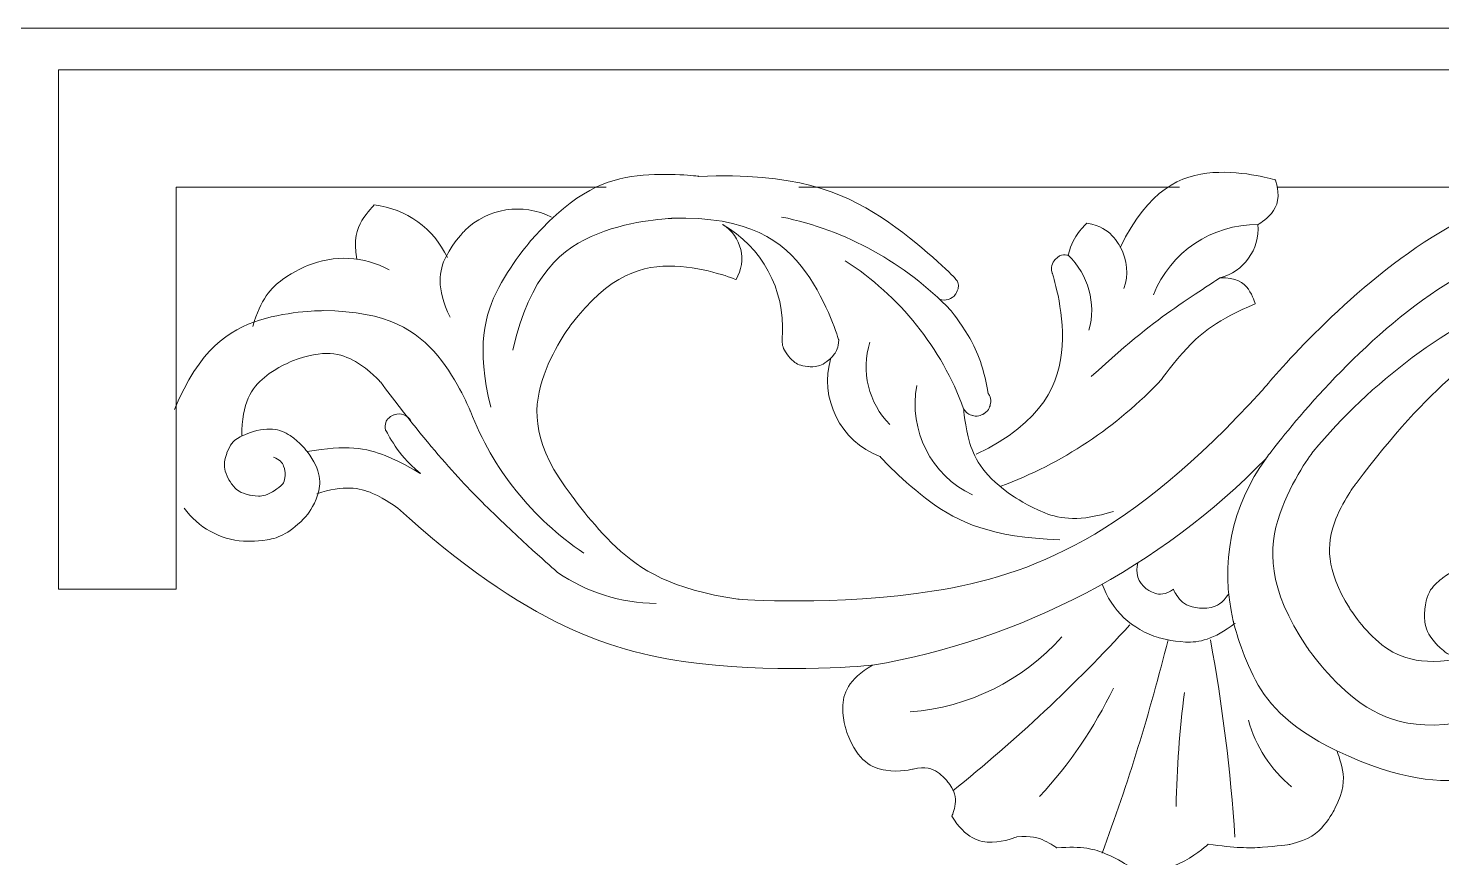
# Model space of a CAD drawing. Header units: millimetres. Extents: x 4881 to 5125, y 4052 to 4315.
# Drawn here: x 4921.2 to 4989.3, y 4275.5 to 4315.4 of the extents above; entities that cross this region are included whole.
import ezdxf

# ---------------------------------------------------------------- set-up
doc = ezdxf.new("R2010")
doc.units = ezdxf.units.MM
doc.header["$MEASUREMENT"] = 0
doc.layers.add('Layer 1', color=18, linetype='Continuous', true_color=0x000000)

msp = doc.modelspace()

# ---------------------------------------------------------------- linework, layer by layer
at = {"layer": 'Layer 1', "color": 1, "lineweight": 9, "true_color": 0xff0000}
for points, knots in [([(4880.691, 4315.415), (4880.691, 4315.415), (5124.691, 4315.415), (5124.691, 4315.415), (5124.691, 4315.415), (5124.691, 4315.415), (5124.691, 4284.915), (5124.691, 4254.415), (5124.691, 4193.415), (5124.691, 4193.415), (5124.691, 4193.415), (5124.691, 4193.415), (5063.691, 4193.415), (5002.691, 4193.415), (4880.691, 4193.415), (4880.691, 4193.415), (4880.691, 4193.415), (4880.691, 4193.415), (4880.691, 4223.915), (4880.691, 4254.415), (4880.691, 4315.415), (4880.691, 4315.415)], [0, 0, 0, 0, 0.142857, 0.142857, 0.142857, 0.285714, 0.285714, 0.285714, 0.428571, 0.428571, 0.428571, 0.571429, 0.571429, 0.571429, 0.714286, 0.714286, 0.714286, 0.857143, 0.857143, 0.857143, 1, 1, 1, 1]), ([(4949.057, 4307.756), (4949.057, 4307.756), (4928.351, 4307.756), (4928.351, 4307.756), (4928.351, 4307.756), (4928.351, 4307.756), (4928.351, 4302.919), (4928.351, 4298.082), (4928.351, 4288.409), (4928.351, 4288.409), (4928.351, 4288.409), (4928.351, 4288.409), (4926.936, 4288.409), (4925.521, 4288.409), (4922.691, 4288.409), (4922.691, 4288.409), (4922.691, 4288.409), (4922.691, 4288.409), (4922.691, 4294.66), (4922.691, 4300.912), (4922.691, 4313.415), (4922.691, 4313.415), (4922.691, 4313.415), (4922.691, 4313.415), (4929.283, 4313.415), (4935.874, 4313.415), (4949.057, 4313.415), (4949.057, 4313.415), (4949.057, 4313.415), (4949.057, 4313.415), (4992.465, 4313.415), (5035.874, 4313.415), (5122.691, 4313.415), (5122.691, 4313.415), (5122.691, 4313.415), (5122.691, 4313.415), (5122.691, 4297.842), (5122.691, 4282.269), (5122.691, 4251.122), (5122.691, 4251.122), (5122.691, 4251.122), (5122.691, 4251.122), (5121.276, 4251.122), (5119.861, 4251.122), (5117.032, 4251.122), (5117.032, 4251.122), (5117.032, 4251.122), (5117.032, 4251.122), (5117.032, 4262.179), (5117.032, 4273.235), (5117.032, 4295.347), (5117.032, 4295.347)], [0, 0, 0, 0, 0.055556, 0.055556, 0.055556, 0.111111, 0.111111, 0.111111, 0.166667, 0.166667, 0.166667, 0.222222, 0.222222, 0.222222, 0.277778, 0.277778, 0.277778, 0.333333, 0.333333, 0.333333, 0.388889, 0.388889, 0.388889, 0.444444, 0.444444, 0.444444, 0.5, 0.5, 0.5, 0.555556, 0.555556, 0.555556, 0.611111, 0.611111, 0.611111, 0.666667, 0.666667, 0.666667, 0.722222, 0.722222, 0.722222, 0.777778, 0.777778, 0.777778, 0.833333, 0.833333, 0.833333, 0.888889, 0.888889, 0.888889, 1, 1, 1, 1]), ([(4954.677, 4305.961), (4955.577, 4305.403), (4955.858, 4304.222), (4955.31, 4303.316), (4955.31, 4303.316), (4953.889, 4303.894), (4952.364, 4303.961), (4950.838, 4304.027), (4949.208, 4303.58), (4947.357, 4301.134), (4947.357, 4301.134), (4946.432, 4299.911), (4945.974, 4298.454), (4945.517, 4296.998), (4945.528, 4295.307), (4947.414, 4292.888), (4947.414, 4292.888), (4948.351, 4291.549), (4949.541, 4290.431), (4950.731, 4289.313), (4952.174, 4288.416), (4955.405, 4287.921), (4955.405, 4287.921), (4960.158, 4287.573), (4964.858, 4288.323), (4969.559, 4289.072), (4974.206, 4290.92), (4980.634, 4297.959), (4980.634, 4297.959), (4983.707, 4301.762), (4987.685, 4304.593), (4991.663, 4307.425), (4996.547, 4309.284), (5006.196, 4307.703), (5006.196, 4307.703), (5008.547, 4307.199), (5010.741, 4306.219), (5012.935, 4305.24), (5014.974, 4303.785), (5017.458, 4299.669), (5017.458, 4299.669), (5019.173, 4295.831), (5021.778, 4292.541), (5024.383, 4289.25), (5027.877, 4286.507), (5036.149, 4285.005)], [0, 0, 0, 0, 0.0625, 0.0625, 0.0625, 0.125, 0.125, 0.125, 0.1875, 0.1875, 0.1875, 0.25, 0.25, 0.25, 0.3125, 0.3125, 0.3125, 0.375, 0.375, 0.375, 0.4375, 0.4375, 0.4375, 0.5, 0.5, 0.5, 0.5625, 0.5625, 0.5625, 0.625, 0.625, 0.625, 0.6875, 0.6875, 0.6875, 0.75, 0.75, 0.75, 0.8125, 0.8125, 0.8125, 0.875, 0.875, 0.875, 1, 1, 1, 1]), ([(4965.113, 4302.368), (4965.392, 4302.264), (4965.706, 4302.362), (4965.877, 4302.606), (4965.877, 4302.606), (4965.962, 4302.728), (4966.001, 4302.871), (4966.04, 4303.015), (4966.032, 4303.179), (4965.838, 4303.406), (4965.838, 4303.406), (4964.22, 4305.048), (4962.294, 4306.312), (4960.368, 4307.576), (4958.134, 4308.462), (4953.525, 4308.285), (4953.525, 4308.285), (4952.042, 4308.482), (4950.557, 4308.309), (4949.073, 4308.135), (4947.588, 4307.59), (4945.583, 4305.366), (4945.583, 4305.366), (4944.581, 4304.254), (4943.885, 4302.932), (4943.189, 4301.609), (4942.799, 4300.076), (4943.499, 4297.165)], [0, 0, 0, 0, 0.1, 0.1, 0.1, 0.2, 0.2, 0.2, 0.3, 0.3, 0.3, 0.4, 0.4, 0.4, 0.5, 0.5, 0.5, 0.6, 0.6, 0.6, 0.7, 0.7, 0.7, 0.8, 0.8, 0.8, 1, 1, 1, 1]), ([(4978.606, 4303.39), (4979.761, 4303.688), (4980.535, 4304.769), (4980.442, 4305.958), (4980.442, 4305.958), (4980.818, 4306.172), (4981.094, 4306.503), (4981.369, 4306.834), (4981.545, 4307.281), (4981.282, 4308.106), (4981.282, 4308.106), (4979.808, 4308.574), (4978.275, 4308.463), (4976.742, 4308.353), (4975.15, 4307.664), (4973.819, 4304.872)], [0, 0, 0, 0, 0.166667, 0.166667, 0.166667, 0.333333, 0.333333, 0.333333, 0.5, 0.5, 0.5, 0.666667, 0.666667, 0.666667, 1, 1, 1, 1]), ([(4946.422, 4306.322), (4945.035, 4307.021), (4943.359, 4306.759), (4942.253, 4305.669), (4942.253, 4305.669), (4941.701, 4305.124), (4941.352, 4304.433), (4941.004, 4303.742), (4940.86, 4302.907), (4941.539, 4301.51)], [0, 0, 0, 0, 0.25, 0.25, 0.25, 0.5, 0.5, 0.5, 1, 1, 1, 1]), ([(4941.409, 4304.371), (4940.757, 4305.771), (4939.427, 4306.731), (4937.893, 4306.907), (4937.893, 4306.907), (4937.548, 4306.567), (4937.296, 4306.153), (4937.044, 4305.74), (4936.886, 4305.253), (4937.045, 4304.296)], [0, 0, 0, 0, 0.25, 0.25, 0.25, 0.5, 0.5, 0.5, 1, 1, 1, 1]), ([(4954.656, 4305.966), (4956.554, 4304.894), (4957.675, 4302.83), (4957.542, 4300.654), (4957.542, 4300.654), (4957.519, 4300.471), (4957.533, 4300.287), (4957.548, 4300.102), (4957.6, 4299.917), (4957.831, 4299.629), (4957.831, 4299.629), (4957.947, 4299.485), (4958.089, 4299.367), (4958.232, 4299.249), (4958.401, 4299.158), (4958.769, 4299.125), (4958.769, 4299.125), (4958.954, 4299.108), (4959.137, 4299.129), (4959.321, 4299.149), (4959.504, 4299.208), (4959.784, 4299.449), (4959.784, 4299.449), (4959.924, 4299.57), (4960.037, 4299.717), (4960.149, 4299.863), (4960.234, 4300.036), (4960.255, 4300.405), (4960.255, 4300.405), (4959.743, 4302.186), (4958.66, 4303.68), (4957.577, 4305.174), (4955.925, 4306.38), (4952.22, 4306.263), (4952.22, 4306.263), (4950.367, 4306.205), (4948.653, 4305.523), (4946.939, 4304.841), (4945.363, 4303.536), (4944.565, 4299.916)], [0, 0, 0, 0, 0.071429, 0.071429, 0.071429, 0.142857, 0.142857, 0.142857, 0.214286, 0.214286, 0.214286, 0.285714, 0.285714, 0.285714, 0.357143, 0.357143, 0.357143, 0.428571, 0.428571, 0.428571, 0.5, 0.5, 0.5, 0.571429, 0.571429, 0.571429, 0.642857, 0.642857, 0.642857, 0.714286, 0.714286, 0.714286, 0.785714, 0.785714, 0.785714, 0.857143, 0.857143, 0.857143, 1, 1, 1, 1]), ([(4957.507, 4306.327), (4960.61, 4305.69), (4963.449, 4304.124), (4965.645, 4301.84), (4965.645, 4301.84), (4966.106, 4301.255), (4966.491, 4300.618), (4966.877, 4299.981), (4967.188, 4299.293), (4967.456, 4297.828), (4967.456, 4297.828), (4967.508, 4297.749), (4967.543, 4297.662), (4967.577, 4297.574), (4967.595, 4297.478), (4967.555, 4297.294), (4967.555, 4297.294), (4967.535, 4297.202), (4967.496, 4297.116), (4967.458, 4297.03), (4967.401, 4296.95), (4967.241, 4296.851), (4967.241, 4296.851), (4967.161, 4296.802), (4967.072, 4296.769), (4966.984, 4296.737), (4966.887, 4296.722), (4966.704, 4296.768), (4966.704, 4296.768), (4966.613, 4296.791), (4966.528, 4296.831), (4966.443, 4296.872), (4966.365, 4296.931), (4966.271, 4297.094), (4966.271, 4297.094), (4966.326, 4296.243), (4966.575, 4295.428), (4966.824, 4294.613), (4967.267, 4293.835), (4968.675, 4292.87), (4968.675, 4292.87), (4969.378, 4292.388), (4970.173, 4292.081), (4970.968, 4291.773), (4971.853, 4291.641), (4973.481, 4292.153)], [0, 0, 0, 0, 0.0625, 0.0625, 0.0625, 0.125, 0.125, 0.125, 0.1875, 0.1875, 0.1875, 0.25, 0.25, 0.25, 0.3125, 0.3125, 0.3125, 0.375, 0.375, 0.375, 0.4375, 0.4375, 0.4375, 0.5, 0.5, 0.5, 0.5625, 0.5625, 0.5625, 0.625, 0.625, 0.625, 0.6875, 0.6875, 0.6875, 0.75, 0.75, 0.75, 0.8125, 0.8125, 0.8125, 0.875, 0.875, 0.875, 1, 1, 1, 1]), ([(4961.885, 4284.743), (4969.096, 4285.975), (4975.727, 4289.459), (4980.83, 4294.699), (4980.83, 4294.699), (4983.618, 4298.529), (4987.297, 4301.504), (4990.977, 4304.479), (4995.548, 4306.6), (5004.997, 4305.921), (5004.997, 4305.921), (5007.625, 4305.657), (5010.037, 4304.599), (5012.449, 4303.54), (5014.646, 4301.686), (5016.056, 4296.597), (5016.056, 4296.597), (5016.547, 4295.577), (5017.189, 4294.645), (5017.831, 4293.713), (5018.624, 4292.87), (5020.599, 4291.762)], [0, 0, 0, 0, 0.125, 0.125, 0.125, 0.25, 0.25, 0.25, 0.375, 0.375, 0.375, 0.5, 0.5, 0.5, 0.625, 0.625, 0.625, 0.75, 0.75, 0.75, 1, 1, 1, 1]), ([(4973.984, 4302.888), (4974.223, 4303.542), (4974.163, 4304.267), (4973.819, 4304.872), (4973.819, 4304.872), (4973.648, 4305.175), (4973.414, 4305.432), (4973.18, 4305.69), (4972.884, 4305.902), (4972.2, 4306.031), (4972.2, 4306.031), (4971.985, 4305.819), (4971.8, 4305.579), (4971.615, 4305.339), (4971.461, 4305.072), (4971.308, 4304.486)], [0, 0, 0, 0, 0.166667, 0.166667, 0.166667, 0.333333, 0.333333, 0.333333, 0.5, 0.5, 0.5, 0.666667, 0.666667, 0.666667, 1, 1, 1, 1]), ([(5015.01, 4299.213), (5011.432, 4304.147), (5004.957, 4306.004), (4999.311, 4303.708), (4999.311, 4303.708), (4996.493, 4302.757), (4993.852, 4301.393), (4991.211, 4300.028), (4988.747, 4298.25), (4985.169, 4293.499), (4985.169, 4293.499), (4984.496, 4292.63), (4984.127, 4291.599), (4983.757, 4290.567), (4983.692, 4289.374), (4984.844, 4287.501), (4984.844, 4287.501), (4985.42, 4286.565), (4986.255, 4285.856), (4987.09, 4285.147), (4988.184, 4284.665), (4990.342, 4285.082), (4990.342, 4285.082), (4990.591, 4285.041), (4990.84, 4285.069), (4991.09, 4285.098), (4991.341, 4285.196), (4991.649, 4285.595), (4991.649, 4285.595), (4991.803, 4285.794), (4991.896, 4286.027), (4991.989, 4286.261), (4992.022, 4286.528), (4991.817, 4286.988), (4991.817, 4286.988), (4991.781, 4287.113), (4991.72, 4287.227), (4991.659, 4287.341), (4991.574, 4287.445), (4991.344, 4287.565), (4991.344, 4287.565), (4991.229, 4287.624), (4991.105, 4287.66), (4990.98, 4287.695), (4990.846, 4287.705), (4990.601, 4287.622), (4990.601, 4287.622), (4990.478, 4287.581), (4990.367, 4287.515), (4990.255, 4287.45), (4990.155, 4287.36), (4990.045, 4287.126), (4990.045, 4287.126), (4989.99, 4287.009), (4989.96, 4286.883), (4989.93, 4286.757), (4989.926, 4286.623), (4990.019, 4286.381)], [0, 0, 0, 0, 0.05, 0.05, 0.05, 0.1, 0.1, 0.1, 0.15, 0.15, 0.15, 0.2, 0.2, 0.2, 0.25, 0.25, 0.25, 0.3, 0.3, 0.3, 0.35, 0.35, 0.35, 0.4, 0.4, 0.4, 0.45, 0.45, 0.45, 0.5, 0.5, 0.5, 0.55, 0.55, 0.55, 0.6, 0.6, 0.6, 0.65, 0.65, 0.65, 0.7, 0.7, 0.7, 0.75, 0.75, 0.75, 0.8, 0.8, 0.8, 0.85, 0.85, 0.85, 0.9, 0.9, 0.9, 1, 1, 1, 1]), ([(4938.609, 4303.786), (4937.393, 4304.444), (4935.947, 4304.518), (4934.671, 4303.987), (4934.671, 4303.987), (4934.033, 4303.721), (4933.472, 4303.319), (4932.911, 4302.916), (4932.427, 4302.377), (4932.037, 4301.051)], [0, 0, 0, 0, 0.25, 0.25, 0.25, 0.5, 0.5, 0.5, 1, 1, 1, 1]), ([(4972.305, 4300.871), (4972.66, 4302.168), (4972.278, 4303.554), (4971.308, 4304.486), (4971.308, 4304.486), (4971.191, 4304.509), (4971.073, 4304.5), (4970.954, 4304.492), (4970.834, 4304.451), (4970.676, 4304.273), (4970.676, 4304.273), (4970.596, 4304.184), (4970.544, 4304.077), (4970.491, 4303.971), (4970.465, 4303.847), (4970.538, 4303.62), (4970.538, 4303.62), (4971.117, 4301.914), (4971.014, 4300.126), (4970.911, 4298.338), (4970.124, 4296.467), (4966.881, 4294.9)], [0, 0, 0, 0, 0.125, 0.125, 0.125, 0.25, 0.25, 0.25, 0.375, 0.375, 0.375, 0.5, 0.5, 0.5, 0.625, 0.625, 0.625, 0.75, 0.75, 0.75, 1, 1, 1, 1]), ([(4968.057, 4293.361), (4971.004, 4294.453), (4973.654, 4296.215), (4975.8, 4298.509), (4975.8, 4298.509), (4976.368, 4299.314), (4977.043, 4300.031), (4977.718, 4300.749), (4978.499, 4301.38), (4980.312, 4302.15), (4980.312, 4302.15), (4980.208, 4302.532), (4979.979, 4302.852), (4979.75, 4303.171), (4979.396, 4303.429), (4978.606, 4303.39), (4978.606, 4303.39), (4977.507, 4302.691), (4976.439, 4301.944), (4975.372, 4301.197), (4974.336, 4300.402), (4972.417, 4298.64)], [0, 0, 0, 0, 0.125, 0.125, 0.125, 0.25, 0.25, 0.25, 0.375, 0.375, 0.375, 0.5, 0.5, 0.5, 0.625, 0.625, 0.625, 0.75, 0.75, 0.75, 1, 1, 1, 1]), ([(4993.569, 4302.841), (4989.514, 4301.099), (4985.929, 4298.426), (4983.102, 4295.036), (4983.102, 4295.036), (4982.048, 4293.655), (4981.491, 4292.017), (4980.934, 4290.378), (4980.875, 4288.482), (4982.811, 4285.597), (4982.811, 4285.597), (4983.779, 4284.155), (4985.151, 4283.101), (4986.524, 4282.046), (4988.3, 4281.38), (4991.654, 4282.285), (4991.654, 4282.285), (4992.452, 4282.55), (4993.106, 4283.071), (4993.761, 4283.592), (4994.272, 4284.368), (4994.129, 4286.043), (4994.129, 4286.043), (4994.057, 4286.88), (4993.704, 4287.639), (4993.35, 4288.397), (4992.715, 4289.076), (4991.053, 4289.328), (4991.053, 4289.328), (4990.756, 4289.389), (4990.452, 4289.386), (4990.148, 4289.383), (4989.839, 4289.316), (4989.348, 4288.956), (4989.348, 4288.956), (4989.103, 4288.777), (4988.901, 4288.55), (4988.699, 4288.323), (4988.541, 4288.048), (4988.478, 4287.443), (4988.478, 4287.443), (4988.446, 4287.141), (4988.479, 4286.839), (4988.512, 4286.537), (4988.609, 4286.235), (4989.015, 4285.782), (4989.015, 4285.782), (4989.217, 4285.556), (4989.463, 4285.377), (4989.709, 4285.199), (4989.997, 4285.068), (4990.606, 4285.064)], [0, 0, 0, 0, 0.055556, 0.055556, 0.055556, 0.111111, 0.111111, 0.111111, 0.166667, 0.166667, 0.166667, 0.222222, 0.222222, 0.222222, 0.277778, 0.277778, 0.277778, 0.333333, 0.333333, 0.333333, 0.388889, 0.388889, 0.388889, 0.444444, 0.444444, 0.444444, 0.5, 0.5, 0.5, 0.555556, 0.555556, 0.555556, 0.611111, 0.611111, 0.611111, 0.666667, 0.666667, 0.666667, 0.722222, 0.722222, 0.722222, 0.777778, 0.777778, 0.777778, 0.833333, 0.833333, 0.833333, 0.888889, 0.888889, 0.888889, 1, 1, 1, 1]), ([(4947.981, 4290.147), (4945.5, 4291.807), (4943.593, 4294.195), (4942.52, 4296.979), (4942.52, 4296.979), (4941.94, 4298.433), (4940.949, 4299.638), (4939.957, 4300.843), (4938.556, 4301.8), (4935.425, 4301.817), (4935.425, 4301.817), (4933.86, 4301.825), (4932.371, 4301.36), (4930.882, 4300.894), (4929.469, 4299.955), (4928.276, 4297.061)], [0, 0, 0, 0, 0.166667, 0.166667, 0.166667, 0.333333, 0.333333, 0.333333, 0.5, 0.5, 0.5, 0.666667, 0.666667, 0.666667, 1, 1, 1, 1]), ([(4951.463, 4287.719), (4949.768, 4287.735), (4948.116, 4288.256), (4946.717, 4289.212), (4946.717, 4289.212), (4945.144, 4290.587), (4943.643, 4292.042), (4942.143, 4293.496), (4940.716, 4295.031), (4938.201, 4298.367), (4938.201, 4298.367), (4937.671, 4298.965), (4936.983, 4299.367), (4936.296, 4299.769), (4935.451, 4299.975), (4933.961, 4299.398), (4933.961, 4299.398), (4933.215, 4299.109), (4932.599, 4298.605), (4931.983, 4298.1), (4931.496, 4297.38), (4931.518, 4295.782)], [0, 0, 0, 0, 0.125, 0.125, 0.125, 0.25, 0.25, 0.25, 0.375, 0.375, 0.375, 0.5, 0.5, 0.5, 0.625, 0.625, 0.625, 0.75, 0.75, 0.75, 1, 1, 1, 1]), ([(4959.88, 4299.541), (4959.304, 4297.588), (4960.326, 4295.523), (4962.23, 4294.802), (4962.23, 4294.802), (4963.346, 4293.575), (4964.685, 4292.6), (4966.024, 4291.624), (4967.587, 4290.901), (4970.901, 4290.789)], [0, 0, 0, 0, 0.25, 0.25, 0.25, 0.5, 0.5, 0.5, 1, 1, 1, 1]), ([(4939.657, 4296.512), (4939.498, 4296.793), (4939.159, 4296.918), (4938.856, 4296.806), (4938.856, 4296.806), (4938.705, 4296.75), (4938.585, 4296.643), (4938.465, 4296.536), (4938.377, 4296.379), (4938.439, 4296.062), (4938.439, 4296.062), (4938.655, 4295.667), (4938.904, 4295.292), (4939.153, 4294.917), (4939.436, 4294.563), (4940.111, 4293.968), (4940.111, 4293.968), (4939.303, 4294.484), (4938.412, 4294.837), (4937.521, 4295.19), (4936.547, 4295.379), (4934.661, 4295.029)], [0, 0, 0, 0, 0.125, 0.125, 0.125, 0.25, 0.25, 0.25, 0.375, 0.375, 0.375, 0.5, 0.5, 0.5, 0.625, 0.625, 0.625, 0.75, 0.75, 0.75, 1, 1, 1, 1]), ([(4928.744, 4292.31), (4929.408, 4291.376), (4930.457, 4290.792), (4931.6, 4290.722), (4931.6, 4290.722), (4932.172, 4290.686), (4932.736, 4290.781), (4933.301, 4290.875), (4933.858, 4291.1), (4934.631, 4291.945), (4934.631, 4291.945), (4934.985, 4292.397), (4935.165, 4292.939), (4935.344, 4293.48), (4935.351, 4294.112), (4934.661, 4295.029), (4934.661, 4295.029), (4934.317, 4295.488), (4933.84, 4295.802), (4933.363, 4296.116), (4932.755, 4296.286), (4931.69, 4295.858), (4931.69, 4295.858), (4931.484, 4295.781), (4931.299, 4295.662), (4931.115, 4295.542), (4930.952, 4295.38), (4930.796, 4294.968), (4930.796, 4294.968), (4930.718, 4294.762), (4930.686, 4294.545), (4930.654, 4294.327), (4930.669, 4294.098), (4930.875, 4293.709), (4930.875, 4293.709), (4930.979, 4293.514), (4931.121, 4293.347), (4931.264, 4293.179), (4931.446, 4293.039), (4931.875, 4292.938), (4931.875, 4292.938), (4932.089, 4292.888), (4932.309, 4292.885), (4932.529, 4292.881), (4932.755, 4292.926), (4933.113, 4293.181), (4933.113, 4293.181), (4933.268, 4293.257), (4933.394, 4293.376), (4933.519, 4293.494), (4933.614, 4293.655), (4933.596, 4294), (4933.596, 4294), (4933.587, 4294.173), (4933.527, 4294.334), (4933.467, 4294.496), (4933.357, 4294.646), (4933.032, 4294.765)], [0, 0, 0, 0, 0.05, 0.05, 0.05, 0.1, 0.1, 0.1, 0.15, 0.15, 0.15, 0.2, 0.2, 0.2, 0.25, 0.25, 0.25, 0.3, 0.3, 0.3, 0.35, 0.35, 0.35, 0.4, 0.4, 0.4, 0.45, 0.45, 0.45, 0.5, 0.5, 0.5, 0.55, 0.55, 0.55, 0.6, 0.6, 0.6, 0.65, 0.65, 0.65, 0.7, 0.7, 0.7, 0.75, 0.75, 0.75, 0.8, 0.8, 0.8, 0.85, 0.85, 0.85, 0.9, 0.9, 0.9, 1, 1, 1, 1]), ([(4980.83, 4294.699), (4979.172, 4292.447), (4978.595, 4289.58), (4979.254, 4286.862), (4979.254, 4286.862), (4979.584, 4285.503), (4980.205, 4284.252), (4980.826, 4283.001), (4981.738, 4281.858), (4984.244, 4280.616)], [0, 0, 0, 0, 0.25, 0.25, 0.25, 0.5, 0.5, 0.5, 1, 1, 1, 1]), ([(5056.325, 4237.97), (5056.325, 4237.97), (5077.032, 4237.97), (5077.032, 4237.97), (5077.032, 4237.97), (5077.032, 4237.97), (5077.032, 4242.806), (5077.032, 4247.643), (5077.032, 4257.317), (5077.032, 4257.317), (5077.032, 4257.317), (5077.032, 4257.317), (5078.447, 4257.317), (5079.861, 4257.317), (5082.691, 4257.317), (5082.691, 4257.317), (5082.691, 4257.317), (5082.691, 4257.317), (5082.691, 4251.065), (5082.691, 4244.813), (5082.691, 4232.31), (5082.691, 4232.31), (5082.691, 4232.31), (5082.691, 4232.31), (5076.1, 4232.31), (5069.508, 4232.31), (5056.325, 4232.31), (5056.325, 4232.31), (5056.325, 4232.31), (5056.325, 4232.31), (5012.917, 4232.31), (4969.508, 4232.31), (4882.691, 4232.31), (4882.691, 4232.31), (4882.691, 4232.31), (4882.691, 4232.31), (4882.691, 4247.883), (4882.691, 4263.457), (4882.691, 4294.603), (4882.691, 4294.603), (4882.691, 4294.603), (4882.691, 4294.603), (4884.106, 4294.603), (4885.521, 4294.603), (4888.351, 4294.603), (4888.351, 4294.603), (4888.351, 4294.603), (4888.351, 4294.603), (4888.351, 4283.547), (4888.351, 4272.49), (4888.351, 4250.378), (4888.351, 4250.378)], [0, 0, 0, 0, 0.055556, 0.055556, 0.055556, 0.111111, 0.111111, 0.111111, 0.166667, 0.166667, 0.166667, 0.222222, 0.222222, 0.222222, 0.277778, 0.277778, 0.277778, 0.333333, 0.333333, 0.333333, 0.388889, 0.388889, 0.388889, 0.444444, 0.444444, 0.444444, 0.5, 0.5, 0.5, 0.555556, 0.555556, 0.555556, 0.611111, 0.611111, 0.611111, 0.666667, 0.666667, 0.666667, 0.722222, 0.722222, 0.722222, 0.777778, 0.777778, 0.777778, 0.833333, 0.833333, 0.833333, 0.888889, 0.888889, 0.888889, 1, 1, 1, 1]), ([(5000.306, 4281.566), (5002.759, 4282.081), (5005.272, 4280.995), (5006.581, 4278.858), (5006.581, 4278.858), (5006.58, 4278.736), (5006.542, 4278.62), (5006.503, 4278.504), (5006.427, 4278.395), (5006.198, 4278.309), (5006.198, 4278.309), (5006.083, 4278.266), (5005.961, 4278.261), (5005.839, 4278.256), (5005.71, 4278.288), (5005.548, 4278.471), (5005.548, 4278.471), (5005.191, 4279.239), (5004.623, 4279.863), (5004.055, 4280.487), (5003.276, 4280.968), (5001.584, 4280.914), (5001.584, 4280.914), (5000.349, 4280.984), (4999.112, 4280.947), (4997.876, 4280.91), (4996.639, 4280.767), (4994.266, 4280.065), (4994.266, 4280.065), (4992.622, 4279.512), (4990.904, 4279.285), (4989.185, 4279.058), (4987.39, 4279.157), (4984.244, 4280.616), (4984.244, 4280.616), (4984.431, 4280.168), (4984.516, 4279.691), (4984.601, 4279.214), (4984.583, 4278.707), (4984.147, 4277.841), (4984.147, 4277.841), (4983.929, 4277.408), (4983.621, 4277.034), (4983.314, 4276.659), (4982.917, 4276.343), (4981.975, 4276.112), (4981.975, 4276.112), (4981.324, 4276.021), (4980.668, 4275.977), (4980.013, 4275.933), (4979.352, 4275.937), (4978.052, 4276.134), (4978.052, 4276.134), (4977.534, 4275.66), (4976.917, 4275.325), (4976.301, 4274.991), (4975.585, 4274.795), (4974.211, 4275.084), (4974.211, 4275.084), (4973.698, 4275.413), (4973.139, 4275.653), (4972.58, 4275.894), (4971.973, 4276.045), (4970.759, 4275.946), (4970.759, 4275.946), (4970.479, 4276.147), (4970.168, 4276.294), (4969.857, 4276.442), (4969.514, 4276.537), (4968.828, 4276.479), (4968.828, 4276.479), (4968.256, 4276.235), (4967.638, 4276.219), (4967.02, 4276.202), (4966.355, 4276.414), (4965.702, 4277.472), (4965.702, 4277.472), (4965.827, 4277.756), (4965.866, 4278.062), (4965.905, 4278.369), (4965.86, 4278.698), (4965.466, 4279.177), (4965.466, 4279.177), (4965.27, 4279.417), (4965.014, 4279.591), (4964.759, 4279.765), (4964.444, 4279.874), (4963.839, 4279.74), (4963.839, 4279.74), (4963.182, 4279.584), (4962.517, 4279.683), (4961.852, 4279.781), (4961.18, 4280.135), (4960.688, 4281.393), (4960.688, 4281.393), (4960.442, 4282.022), (4960.447, 4282.694), (4960.452, 4283.366), (4960.708, 4284.081), (4961.885, 4284.743), (4961.885, 4284.743), (4957.709, 4284.336), (4953.543, 4284.821), (4949.377, 4285.306), (4945.22, 4286.683), (4939.004, 4292.319), (4939.004, 4292.319), (4938.451, 4292.744), (4937.812, 4293.02), (4937.172, 4293.296), (4936.447, 4293.423), (4935.119, 4293)], [0, 0, 0, 0, 0.026316, 0.026316, 0.026316, 0.052632, 0.052632, 0.052632, 0.078947, 0.078947, 0.078947, 0.105263, 0.105263, 0.105263, 0.131579, 0.131579, 0.131579, 0.157895, 0.157895, 0.157895, 0.184211, 0.184211, 0.184211, 0.210526, 0.210526, 0.210526, 0.236842, 0.236842, 0.236842, 0.263158, 0.263158, 0.263158, 0.289474, 0.289474, 0.289474, 0.315789, 0.315789, 0.315789, 0.342105, 0.342105, 0.342105, 0.368421, 0.368421, 0.368421, 0.394737, 0.394737, 0.394737, 0.421053, 0.421053, 0.421053, 0.447368, 0.447368, 0.447368, 0.473684, 0.473684, 0.473684, 0.5, 0.5, 0.5, 0.526316, 0.526316, 0.526316, 0.552632, 0.552632, 0.552632, 0.578947, 0.578947, 0.578947, 0.605263, 0.605263, 0.605263, 0.631579, 0.631579, 0.631579, 0.657895, 0.657895, 0.657895, 0.684211, 0.684211, 0.684211, 0.710526, 0.710526, 0.710526, 0.736842, 0.736842, 0.736842, 0.763158, 0.763158, 0.763158, 0.789474, 0.789474, 0.789474, 0.815789, 0.815789, 0.815789, 0.842105, 0.842105, 0.842105, 0.868421, 0.868421, 0.868421, 0.894737, 0.894737, 0.894737, 0.921053, 0.921053, 0.921053, 0.947368, 0.947368, 0.947368, 1, 1, 1, 1]), ([(4974.662, 4289.677), (4974.512, 4289.219), (4974.672, 4288.716), (4975.058, 4288.427), (4975.058, 4288.427), (4975.252, 4288.283), (4975.48, 4288.209), (4975.709, 4288.134), (4975.972, 4288.129), (4976.369, 4288.403), (4976.369, 4288.403), (4976.481, 4288.147), (4976.658, 4287.932), (4976.835, 4287.717), (4977.077, 4287.542), (4977.634, 4287.496), (4977.634, 4287.496), (4977.912, 4287.472), (4978.185, 4287.526), (4978.458, 4287.58), (4978.727, 4287.711), (4979.032, 4288.179)], [0, 0, 0, 0, 0.125, 0.125, 0.125, 0.25, 0.25, 0.25, 0.375, 0.375, 0.375, 0.5, 0.5, 0.5, 0.625, 0.625, 0.625, 0.75, 0.75, 0.75, 1, 1, 1, 1]), ([(4972.94, 4288.648), (4973.381, 4287.403), (4974.392, 4286.445), (4975.66, 4286.074), (4975.66, 4286.074), (4976.294, 4285.889), (4976.952, 4285.861), (4977.611, 4285.833), (4978.295, 4285.962), (4979.338, 4286.773)], [0, 0, 0, 0, 0.25, 0.25, 0.25, 0.5, 0.5, 0.5, 1, 1, 1, 1])]:
    msp.add_open_spline(points, degree=3, knots=knots, dxfattribs=at)
for points in [[(4958.331, 4307.756), (4958.331, 4307.756), (4976.662, 4307.756), (4976.662, 4307.756)], [(4981.356, 4307.756), (4981.356, 4307.756), (4997.722, 4307.756), (4997.722, 4307.756)], [(4980.442, 4305.958), (4978.224, 4305.985), (4976.221, 4304.642), (4975.406, 4302.578)], [(4966.271, 4297.094), (4965.196, 4300.031), (4963.192, 4302.534), (4960.56, 4304.223)], [(4961.757, 4300.301), (4961.317, 4298.901), (4961.687, 4297.374), (4962.719, 4296.331)], [(4964.016, 4298.212), (4963.611, 4296.051), (4964.708, 4293.89), (4966.694, 4292.947)], [(4965.743, 4278.691), (4968.788, 4281.135), (4971.641, 4283.809), (4974.277, 4286.69)], [(4963.696, 4282.5), (4966.509, 4282.711), (4969.128, 4284.006), (4971.002, 4286.115)], [(4972.938, 4275.689), (4974.182, 4279.055), (4975.243, 4282.487), (4976.115, 4285.968)], [(4979.331, 4276.462), (4979.126, 4279.652), (4978.731, 4282.826), (4978.15, 4285.968)], [(4969.93, 4278.416), (4971.363, 4279.974), (4972.56, 4281.733), (4973.482, 4283.638)], [(4976.901, 4283.437), (4976.673, 4281.616), (4976.539, 4279.783), (4976.499, 4277.948)], [(4979.985, 4282.098), (4980.332, 4280.84), (4981.057, 4279.718), (4982.063, 4278.885)]]:
    msp.add_open_spline(points, degree=3, dxfattribs=at)

doc.saveas('drawing.dxf')
